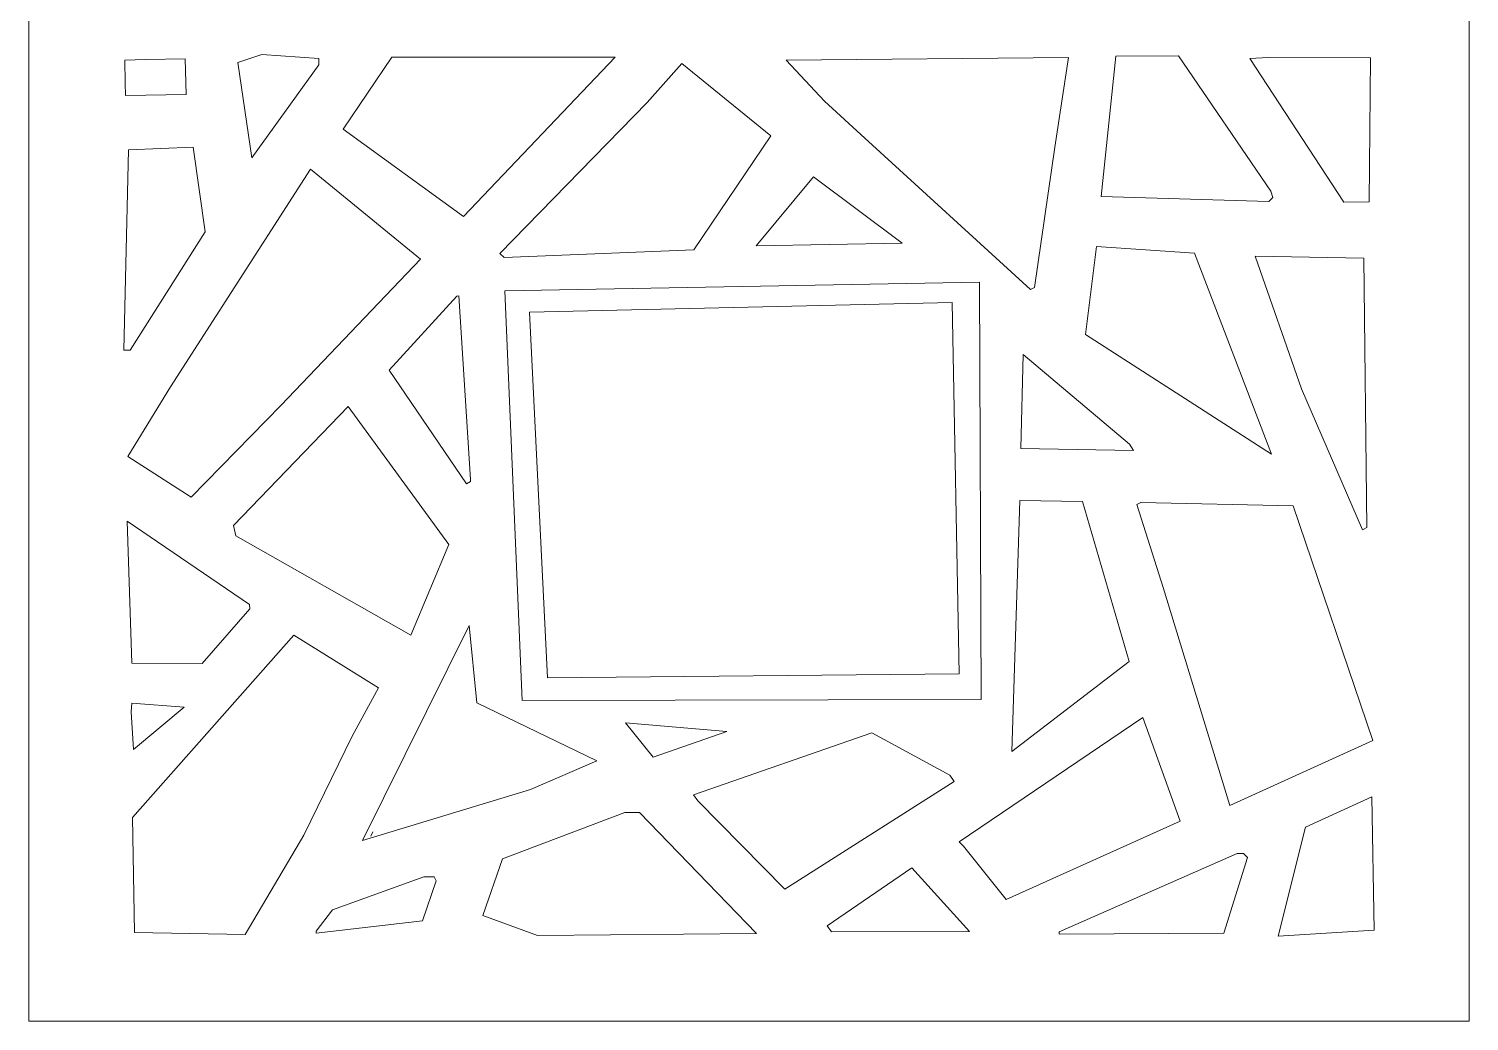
# Model space of a CAD drawing. Header units: centimetres. Extents: x -14.7 to -1.9, y -2.8 to 9.5.
# Drawn here: x -7.94 to -1.85, y -2.8 to 1.39 of the extents above; entities that cross this region are included whole.
import ezdxf

# ---------------------------------------------------------------- set-up
doc = ezdxf.new("R2010")
doc.units = ezdxf.units.CM
doc.header["$MEASUREMENT"] = 0
doc.layers.add('layer 1', color=7, linetype='Continuous')

msp = doc.modelspace()

# ---------------------------------------------------------------- linework, layer by layer
at = {"layer": 'layer 1', "color": 250, "lineweight": 9}
for points, knots in [([(-7.94243, 9.5), (-7.94243, 9.5), (-1.85082, 9.5), (-1.85082, 9.5), (-1.85082, 9.5), (-1.85082, 9.5), (-1.85082, -2.80271), (-1.85082, -2.80271), (-1.85082, -2.80271), (-1.85082, -2.80271), (-7.94243, -2.80271), (-7.94243, -2.80271), (-7.94243, -2.80271), (-7.94243, -2.80271), (-7.94243, 9.5), (-7.94243, 9.5)], [0, 0, 0, 0, 0.2, 0.2, 0.2, 0.2, 0.4, 0.4, 0.4, 0.4, 0.6, 0.6, 0.6, 0.6, 1, 1, 1, 1]), ([(-6.95752, 1.28496), (-6.95752, 1.28496), (-7.05826, 1.2505), (-7.05826, 1.2505), (-7.05826, 1.2505), (-7.05826, 1.2505), (-6.99956, 0.84732), (-6.99956, 0.84732), (-6.99956, 0.84732), (-6.99956, 0.84732), (-6.7156, 1.24088), (-6.7156, 1.24088), (-6.7156, 1.24088), (-6.7156, 1.24088), (-6.71609, 1.26735), (-6.71609, 1.26735), (-6.71609, 1.26735), (-6.71609, 1.26735), (-6.95752, 1.28496), (-6.95752, 1.28496)], [0, 0, 0, 0, 0.1666667, 0.1666667, 0.1666667, 0.1666667, 0.3333333, 0.3333333, 0.3333333, 0.3333333, 0.5, 0.5, 0.5, 0.5, 0.6666667, 0.6666667, 0.6666667, 0.6666667, 1, 1, 1, 1]), ([(-7.44851, 1.26251), (-7.44851, 1.26251), (-7.53675, 1.26096), (-7.53675, 1.26096), (-7.53675, 1.26096), (-7.53675, 1.26096), (-7.53495, 1.16393), (-7.53495, 1.16393), (-7.53495, 1.16393), (-7.53495, 1.16393), (-7.53397, 1.11098), (-7.53397, 1.11098), (-7.53397, 1.11098), (-7.53397, 1.11098), (-7.27669, 1.11575), (-7.27669, 1.11575), (-7.27669, 1.11575), (-7.27669, 1.11575), (-7.28088, 1.2657), (-7.28088, 1.2657), (-7.28088, 1.2657), (-7.28088, 1.2657), (-7.44851, 1.26251), (-7.44851, 1.26251)], [0, 0, 0, 0, 0.1428571, 0.1428571, 0.1428571, 0.1428571, 0.2857143, 0.2857143, 0.2857143, 0.2857143, 0.4285714, 0.4285714, 0.4285714, 0.4285714, 0.5714286, 0.5714286, 0.5714286, 0.5714286, 0.7142857, 0.7142857, 0.7142857, 0.7142857, 1, 1, 1, 1]), ([(-6.40732, 1.27308), (-6.40732, 1.27308), (-6.6135, 0.9692), (-6.6135, 0.9692), (-6.6135, 0.9692), (-6.6135, 0.9692), (-6.10359, 0.59915), (-6.10359, 0.59915), (-6.10359, 0.59915), (-6.10359, 0.59915), (-5.46301, 1.27294), (-5.46301, 1.27294), (-5.46301, 1.27294), (-5.46301, 1.27294), (-6.40732, 1.27308), (-6.40732, 1.27308)], [0, 0, 0, 0, 0.2, 0.2, 0.2, 0.2, 0.4, 0.4, 0.4, 0.4, 0.6, 0.6, 0.6, 0.6, 1, 1, 1, 1]), ([(-5.18008, 1.24595), (-5.18008, 1.24595), (-5.32707, 1.08131), (-5.32707, 1.08131), (-5.32707, 1.08131), (-5.32707, 1.08131), (-5.95067, 0.44314), (-5.95067, 0.44314), (-5.95067, 0.44314), (-5.95067, 0.44314), (-5.93269, 0.42581), (-5.93269, 0.42581), (-5.93269, 0.42581), (-5.93269, 0.42581), (-5.1302, 0.45835), (-5.1302, 0.45835), (-5.1302, 0.45835), (-5.1302, 0.45835), (-4.80379, 0.94096), (-4.80379, 0.94096), (-4.80379, 0.94096), (-4.80379, 0.94096), (-5.18008, 1.24595), (-5.18008, 1.24595)], [0, 0, 0, 0, 0.1428571, 0.1428571, 0.1428571, 0.1428571, 0.2857143, 0.2857143, 0.2857143, 0.2857143, 0.4285714, 0.4285714, 0.4285714, 0.4285714, 0.5714286, 0.5714286, 0.5714286, 0.5714286, 0.7142857, 0.7142857, 0.7142857, 0.7142857, 1, 1, 1, 1]), ([(-4.73909, 1.25988), (-4.73909, 1.25988), (-4.57701, 1.08637), (-4.57701, 1.08637), (-4.57701, 1.08637), (-4.57701, 1.08637), (-4.40646, 0.93069), (-4.40646, 0.93069), (-4.40646, 0.93069), (-4.40646, 0.93069), (-3.70622, 0.2906), (-3.70622, 0.2906), (-3.70622, 0.2906), (-3.70622, 0.2906), (-3.6887, 0.29974), (-3.6887, 0.29974), (-3.6887, 0.29974), (-3.6887, 0.29974), (-3.60263, 0.89262), (-3.60263, 0.89262), (-3.60263, 0.89262), (-3.60263, 0.89262), (-3.54611, 1.27207), (-3.54611, 1.27207), (-3.54611, 1.27207), (-3.54611, 1.27207), (-4.73909, 1.25988), (-4.73909, 1.25988)], [0, 0, 0, 0, 0.125, 0.125, 0.125, 0.125, 0.25, 0.25, 0.25, 0.25, 0.375, 0.375, 0.375, 0.375, 0.5, 0.5, 0.5, 0.5, 0.625, 0.625, 0.625, 0.625, 0.75, 0.75, 0.75, 0.75, 1, 1, 1, 1]), ([(-3.34501, 1.27717), (-3.34501, 1.27717), (-3.40775, 0.68443), (-3.40775, 0.68443), (-3.40775, 0.68443), (-3.40775, 0.68443), (-2.6982, 0.66228), (-2.6982, 0.66228), (-2.6982, 0.66228), (-2.6982, 0.66228), (-2.68085, 0.68026), (-2.68085, 0.68026), (-2.68085, 0.68026), (-2.68085, 0.68026), (-2.69018, 0.70655), (-2.69018, 0.70655), (-2.69018, 0.70655), (-2.69018, 0.70655), (-3.0801, 1.27881), (-3.0801, 1.27881), (-3.0801, 1.27881), (-3.0801, 1.27881), (-3.34501, 1.27717), (-3.34501, 1.27717)], [0, 0, 0, 0, 0.1428571, 0.1428571, 0.1428571, 0.1428571, 0.2857143, 0.2857143, 0.2857143, 0.2857143, 0.4285714, 0.4285714, 0.4285714, 0.4285714, 0.5714286, 0.5714286, 0.5714286, 0.5714286, 0.7142857, 0.7142857, 0.7142857, 0.7142857, 1, 1, 1, 1]), ([(-2.70064, 1.27118), (-2.70064, 1.27118), (-2.77915, 1.26787), (-2.77915, 1.26787), (-2.77915, 1.26787), (-2.77915, 1.26787), (-2.38043, 0.65937), (-2.38043, 0.65937), (-2.38043, 0.65937), (-2.38043, 0.65937), (-2.27431, 0.6614), (-2.27431, 0.6614), (-2.27431, 0.6614), (-2.27431, 0.6614), (-2.26819, 1.27038), (-2.26819, 1.27038), (-2.26819, 1.27038), (-2.26819, 1.27038), (-2.70064, 1.27118), (-2.70064, 1.27118)], [0, 0, 0, 0, 0.1666667, 0.1666667, 0.1666667, 0.1666667, 0.3333333, 0.3333333, 0.3333333, 0.3333333, 0.5, 0.5, 0.5, 0.5, 0.6666667, 0.6666667, 0.6666667, 0.6666667, 1, 1, 1, 1]), ([(-7.52088, 0.88176), (-7.52088, 0.88176), (-7.54047, 0.03417), (-7.54047, 0.03417), (-7.54047, 0.03417), (-7.54047, 0.03417), (-7.51402, 0.03466), (-7.51402, 0.03466), (-7.51402, 0.03466), (-7.51402, 0.03466), (-7.19673, 0.53477), (-7.19673, 0.53477), (-7.19673, 0.53477), (-7.19673, 0.53477), (-7.24749, 0.893), (-7.24749, 0.893), (-7.24749, 0.893), (-7.24749, 0.893), (-7.52088, 0.88176), (-7.52088, 0.88176)], [0, 0, 0, 0, 0.1666667, 0.1666667, 0.1666667, 0.1666667, 0.3333333, 0.3333333, 0.3333333, 0.3333333, 0.5, 0.5, 0.5, 0.5, 0.6666667, 0.6666667, 0.6666667, 0.6666667, 1, 1, 1, 1]), ([(-6.75155, 0.79895), (-6.75155, 0.79895), (-7.34344, -0.12102), (-7.34344, -0.12102), (-7.34344, -0.12102), (-7.34344, -0.12102), (-7.52331, -0.41559), (-7.52331, -0.41559), (-7.52331, -0.41559), (-7.52331, -0.41559), (-7.25538, -0.58711), (-7.25538, -0.58711), (-7.25538, -0.58711), (-7.25538, -0.58711), (-6.87457, -0.1978), (-6.87457, -0.1978), (-6.87457, -0.1978), (-6.87457, -0.1978), (-6.28559, 0.41927), (-6.28559, 0.41927), (-6.28559, 0.41927), (-6.28559, 0.41927), (-6.75155, 0.79895), (-6.75155, 0.79895)], [0, 0, 0, 0, 0.1428571, 0.1428571, 0.1428571, 0.1428571, 0.2857143, 0.2857143, 0.2857143, 0.2857143, 0.4285714, 0.4285714, 0.4285714, 0.4285714, 0.5714286, 0.5714286, 0.5714286, 0.5714286, 0.7142857, 0.7142857, 0.7142857, 0.7142857, 1, 1, 1, 1]), ([(-4.62407, 0.76779), (-4.62407, 0.76779), (-4.86576, 0.47555), (-4.86576, 0.47555), (-4.86576, 0.47555), (-4.86576, 0.47555), (-4.2482, 0.48663), (-4.2482, 0.48663), (-4.2482, 0.48663), (-4.2482, 0.48663), (-4.62407, 0.76779), (-4.62407, 0.76779)], [0, 0, 0, 0, 0.25, 0.25, 0.25, 0.25, 0.5, 0.5, 0.5, 0.5, 1, 1, 1, 1]), ([(-3.42717, 0.47226), (-3.42717, 0.47226), (-3.47323, 0.10077), (-3.47323, 0.10077), (-3.47323, 0.10077), (-3.47323, 0.10077), (-2.68748, -0.40537), (-2.68748, -0.40537), (-2.68748, -0.40537), (-2.68748, -0.40537), (-3.01186, 0.44465), (-3.01186, 0.44465), (-3.01186, 0.44465), (-3.01186, 0.44465), (-3.42717, 0.47226), (-3.42717, 0.47226)], [0, 0, 0, 0, 0.2, 0.2, 0.2, 0.2, 0.4, 0.4, 0.4, 0.4, 0.6, 0.6, 0.6, 0.6, 1, 1, 1, 1]), ([(-2.75566, 0.43149), (-2.75566, 0.43149), (-2.55996, -0.12944), (-2.55996, -0.12944), (-2.55996, -0.12944), (-2.55996, -0.12944), (-2.30181, -0.72478), (-2.30181, -0.72478), (-2.30181, -0.72478), (-2.30181, -0.72478), (-2.28434, -0.71562), (-2.28434, -0.71562), (-2.28434, -0.71562), (-2.28434, -0.71562), (-2.29658, 0.42265), (-2.29658, 0.42265), (-2.29658, 0.42265), (-2.29658, 0.42265), (-2.75566, 0.43149), (-2.75566, 0.43149)], [0, 0, 0, 0, 0.1666667, 0.1666667, 0.1666667, 0.1666667, 0.3333333, 0.3333333, 0.3333333, 0.3333333, 0.5, 0.5, 0.5, 0.5, 0.6666667, 0.6666667, 0.6666667, 0.6666667, 1, 1, 1, 1]), ([(-5.92964, 0.28468), (-5.92964, 0.28468), (-5.85656, -1.44742), (-5.85656, -1.44742), (-5.85656, -1.44742), (-5.85656, -1.44742), (-3.91531, -1.44208), (-3.91531, -1.44208), (-3.91531, -1.44208), (-3.91531, -1.44208), (-3.9219, 0.3219), (-3.9219, 0.3219), (-3.9219, 0.3219), (-3.9219, 0.3219), (-5.92964, 0.28468), (-5.92964, 0.28468)], [0, 0, 0, 0, 0.2, 0.2, 0.2, 0.2, 0.4, 0.4, 0.4, 0.4, 0.6, 0.6, 0.6, 0.6, 1, 1, 1, 1]), ([(-6.13267, 0.26326), (-6.13267, 0.26326), (-6.41808, -0.05093), (-6.41808, -0.05093), (-6.41808, -0.05093), (-6.41808, -0.05093), (-6.09148, -0.53026), (-6.09148, -0.53026), (-6.09148, -0.53026), (-6.09148, -0.53026), (-6.07401, -0.52111), (-6.07401, -0.52111), (-6.07401, -0.52111), (-6.07401, -0.52111), (-6.07417, -0.5123), (-6.07417, -0.5123), (-6.07417, -0.5123), (-6.07417, -0.5123), (-6.12385, 0.26342), (-6.12385, 0.26342), (-6.12385, 0.26342), (-6.12385, 0.26342), (-6.13267, 0.26326), (-6.13267, 0.26326)], [0, 0, 0, 0, 0.1428571, 0.1428571, 0.1428571, 0.1428571, 0.2857143, 0.2857143, 0.2857143, 0.2857143, 0.4285714, 0.4285714, 0.4285714, 0.4285714, 0.5714286, 0.5714286, 0.5714286, 0.5714286, 0.7142857, 0.7142857, 0.7142857, 0.7142857, 1, 1, 1, 1]), ([(-4.03781, 0.23616), (-4.03781, 0.23616), (-4.00729, -1.33413), (-4.00729, -1.33413), (-4.00729, -1.33413), (-4.00729, -1.33413), (-5.74919, -1.35162), (-5.74919, -1.35162), (-5.74919, -1.35162), (-5.74919, -1.35162), (-5.82532, 0.19466), (-5.82532, 0.19466), (-5.82532, 0.19466), (-5.82532, 0.19466), (-4.03781, 0.23616), (-4.03781, 0.23616)], [0, 0, 0, 0, 0.2, 0.2, 0.2, 0.2, 0.4, 0.4, 0.4, 0.4, 0.6, 0.6, 0.6, 0.6, 1, 1, 1, 1]), ([(-3.73644, 0.01644), (-3.73644, 0.01644), (-3.74671, -0.38089), (-3.74671, -0.38089), (-3.74671, -0.38089), (-3.74671, -0.38089), (-3.26999, -0.38971), (-3.26999, -0.38971), (-3.26999, -0.38971), (-3.26999, -0.38971), (-3.28813, -0.36357), (-3.28813, -0.36357), (-3.28813, -0.36357), (-3.28813, -0.36357), (-3.73644, 0.01644), (-3.73644, 0.01644)], [0, 0, 0, 0, 0.2, 0.2, 0.2, 0.2, 0.4, 0.4, 0.4, 0.4, 0.6, 0.6, 0.6, 0.6, 1, 1, 1, 1]), ([(-6.59175, -0.20417), (-6.59175, -0.20417), (-7.07664, -0.70739), (-7.07664, -0.70739), (-7.07664, -0.70739), (-7.07664, -0.70739), (-7.06699, -0.75133), (-7.06699, -0.75133), (-7.06699, -0.75133), (-7.06699, -0.75133), (-6.32673, -1.17005), (-6.32673, -1.17005), (-6.32673, -1.17005), (-6.32673, -1.17005), (-6.16615, -0.78757), (-6.16615, -0.78757), (-6.16615, -0.78757), (-6.16615, -0.78757), (-6.59175, -0.20417), (-6.59175, -0.20417)], [0, 0, 0, 0, 0.1666667, 0.1666667, 0.1666667, 0.1666667, 0.3333333, 0.3333333, 0.3333333, 0.3333333, 0.5, 0.5, 0.5, 0.5, 0.6666667, 0.6666667, 0.6666667, 0.6666667, 1, 1, 1, 1]), ([(-3.75142, -0.60163), (-3.75142, -0.60163), (-3.78448, -1.66283), (-3.78448, -1.66283), (-3.78448, -1.66283), (-3.78448, -1.66283), (-3.28876, -1.28142), (-3.28876, -1.28142), (-3.28876, -1.28142), (-3.28876, -1.28142), (-3.48662, -0.60554), (-3.48662, -0.60554), (-3.48662, -0.60554), (-3.48662, -0.60554), (-3.75142, -0.60163), (-3.75142, -0.60163)], [0, 0, 0, 0, 0.2, 0.2, 0.2, 0.2, 0.4, 0.4, 0.4, 0.4, 0.6, 0.6, 0.6, 0.6, 1, 1, 1, 1]), ([(-3.23943, -0.60978), (-3.23943, -0.60978), (-3.25692, -0.61892), (-3.25692, -0.61892), (-3.25692, -0.61892), (-3.25692, -0.61892), (-3.14451, -0.96985), (-3.14451, -0.96985), (-3.14451, -0.96985), (-3.14451, -0.96985), (-2.86265, -1.89129), (-2.86265, -1.89129), (-2.86265, -1.89129), (-2.86265, -1.89129), (-2.25882, -1.61533), (-2.25882, -1.61533), (-2.25882, -1.61533), (-2.25882, -1.61533), (-2.5949, -0.62431), (-2.5949, -0.62431), (-2.5949, -0.62431), (-2.5949, -0.62431), (-3.23943, -0.60978), (-3.23943, -0.60978)], [0, 0, 0, 0, 0.1428571, 0.1428571, 0.1428571, 0.1428571, 0.2857143, 0.2857143, 0.2857143, 0.2857143, 0.4285714, 0.4285714, 0.4285714, 0.4285714, 0.5714286, 0.5714286, 0.5714286, 0.5714286, 0.7142857, 0.7142857, 0.7142857, 0.7142857, 1, 1, 1, 1]), ([(-7.52706, -0.68925), (-7.52706, -0.68925), (-7.50712, -1.28901), (-7.50712, -1.28901), (-7.50712, -1.28901), (-7.50712, -1.28901), (-7.20943, -1.29094), (-7.20943, -1.29094), (-7.20943, -1.29094), (-7.20943, -1.29094), (-7.00834, -1.0591), (-7.00834, -1.0591), (-7.00834, -1.0591), (-7.00834, -1.0591), (-7.00867, -1.04146), (-7.00867, -1.04146), (-7.00867, -1.04146), (-7.00867, -1.04146), (-7.52706, -0.68925), (-7.52706, -0.68925)], [0, 0, 0, 0, 0.1666667, 0.1666667, 0.1666667, 0.1666667, 0.3333333, 0.3333333, 0.3333333, 0.3333333, 0.5, 0.5, 0.5, 0.5, 0.6666667, 0.6666667, 0.6666667, 0.6666667, 1, 1, 1, 1]), ([(-6.08036, -1.13018), (-6.08036, -1.13018), (-6.53126, -2.03872), (-6.53126, -2.03872), (-6.53126, -2.03872), (-6.53126, -2.03872), (-5.82041, -1.82255), (-5.82041, -1.82255), (-5.82041, -1.82255), (-5.82041, -1.82255), (-5.54024, -1.70264), (-5.54024, -1.70264), (-5.54024, -1.70264), (-5.54024, -1.70264), (-6.04785, -1.45611), (-6.04785, -1.45611), (-6.04785, -1.45611), (-6.04785, -1.45611), (-6.08036, -1.13018), (-6.08036, -1.13018)], [0, 0, 0, 0, 0.1666667, 0.1666667, 0.1666667, 0.1666667, 0.3333333, 0.3333333, 0.3333333, 0.3333333, 0.5, 0.5, 0.5, 0.5, 0.6666667, 0.6666667, 0.6666667, 0.6666667, 1, 1, 1, 1]), ([(-6.82095, -1.17039), (-6.82095, -1.17039), (-7.50384, -1.94202), (-7.50384, -1.94202), (-7.50384, -1.94202), (-7.50384, -1.94202), (-7.49484, -2.42724), (-7.49484, -2.42724), (-7.49484, -2.42724), (-7.49484, -2.42724), (-7.02693, -2.43623), (-7.02693, -2.43623), (-7.02693, -2.43623), (-7.02693, -2.43623), (-6.77878, -2.01683), (-6.77878, -2.01683), (-6.77878, -2.01683), (-6.77878, -2.01683), (-6.57472, -1.59825), (-6.57472, -1.59825), (-6.57472, -1.59825), (-6.57472, -1.59825), (-6.4638, -1.39322), (-6.4638, -1.39322), (-6.4638, -1.39322), (-6.4638, -1.39322), (-6.82095, -1.17039), (-6.82095, -1.17039)], [0, 0, 0, 0, 0.125, 0.125, 0.125, 0.125, 0.25, 0.25, 0.25, 0.25, 0.375, 0.375, 0.375, 0.375, 0.5, 0.5, 0.5, 0.5, 0.625, 0.625, 0.625, 0.625, 0.75, 0.75, 0.75, 0.75, 1, 1, 1, 1]), ([(-7.50607, -1.45804), (-7.50607, -1.45804), (-7.50911, -1.49459), (-7.50911, -1.49459), (-7.50911, -1.49459), (-7.50911, -1.49459), (-7.50035, -1.65415), (-7.50035, -1.65415), (-7.50035, -1.65415), (-7.50035, -1.65415), (-7.28578, -1.47474), (-7.28578, -1.47474), (-7.28578, -1.47474), (-7.28578, -1.47474), (-7.50607, -1.45804), (-7.50607, -1.45804)], [0, 0, 0, 0, 0.2, 0.2, 0.2, 0.2, 0.4, 0.4, 0.4, 0.4, 0.6, 0.6, 0.6, 0.6, 1, 1, 1, 1]), ([(-3.23142, -1.51863), (-3.23142, -1.51863), (-4.0071, -2.04487), (-4.0071, -2.04487), (-4.0071, -2.04487), (-4.0071, -2.04487), (-3.98914, -2.0622), (-3.98914, -2.0622), (-3.98914, -2.0622), (-3.98914, -2.0622), (-3.80844, -2.2883), (-3.80844, -2.2883), (-3.80844, -2.2883), (-3.80844, -2.2883), (-3.07325, -1.95696), (-3.07325, -1.95696), (-3.07325, -1.95696), (-3.07325, -1.95696), (-3.23142, -1.51863), (-3.23142, -1.51863)], [0, 0, 0, 0, 0.1666667, 0.1666667, 0.1666667, 0.1666667, 0.3333333, 0.3333333, 0.3333333, 0.3333333, 0.5, 0.5, 0.5, 0.5, 0.6666667, 0.6666667, 0.6666667, 0.6666667, 1, 1, 1, 1]), ([(-5.41862, -1.54112), (-5.41862, -1.54112), (-5.30225, -1.68661), (-5.30225, -1.68661), (-5.30225, -1.68661), (-5.30225, -1.68661), (-4.99036, -1.57772), (-4.99036, -1.57772), (-4.99036, -1.57772), (-4.99036, -1.57772), (-5.41862, -1.54112), (-5.41862, -1.54112)], [0, 0, 0, 0, 0.25, 0.25, 0.25, 0.25, 0.5, 0.5, 0.5, 0.5, 1, 1, 1, 1]), ([(-4.37748, -1.584), (-4.37748, -1.584), (-5.13162, -1.84509), (-5.13162, -1.84509), (-5.13162, -1.84509), (-5.13162, -1.84509), (-5.11349, -1.87123), (-5.11349, -1.87123), (-5.11349, -1.87123), (-5.11349, -1.87123), (-4.74475, -2.24388), (-4.74475, -2.24388), (-4.74475, -2.24388), (-4.74475, -2.24388), (-4.0295, -1.78936), (-4.0295, -1.78936), (-4.0295, -1.78936), (-4.0295, -1.78936), (-4.04762, -1.76321), (-4.04762, -1.76321), (-4.04762, -1.76321), (-4.04762, -1.76321), (-4.37748, -1.584), (-4.37748, -1.584)], [0, 0, 0, 0, 0.1428571, 0.1428571, 0.1428571, 0.1428571, 0.2857143, 0.2857143, 0.2857143, 0.2857143, 0.4285714, 0.4285714, 0.4285714, 0.4285714, 0.5714286, 0.5714286, 0.5714286, 0.5714286, 0.7142857, 0.7142857, 0.7142857, 0.7142857, 1, 1, 1, 1]), ([(-2.26324, -1.8537), (-2.26324, -1.8537), (-2.54327, -1.98244), (-2.54327, -1.98244), (-2.54327, -1.98244), (-2.54327, -1.98244), (-2.65827, -2.44349), (-2.65827, -2.44349), (-2.65827, -2.44349), (-2.65827, -2.44349), (-2.25278, -2.41834), (-2.25278, -2.41834), (-2.25278, -2.41834), (-2.25278, -2.41834), (-2.26324, -1.8537), (-2.26324, -1.8537)], [0, 0, 0, 0, 0.2, 0.2, 0.2, 0.2, 0.4, 0.4, 0.4, 0.4, 0.6, 0.6, 0.6, 0.6, 1, 1, 1, 1]), ([(-5.42144, -1.92106), (-5.42144, -1.92106), (-5.93854, -2.11598), (-5.93854, -2.11598), (-5.93854, -2.11598), (-5.93854, -2.11598), (-6.02234, -2.35582), (-6.02234, -2.35582), (-6.02234, -2.35582), (-6.02234, -2.35582), (-5.79133, -2.43979), (-5.79133, -2.43979), (-5.79133, -2.43979), (-5.79133, -2.43979), (-4.86482, -2.43145), (-4.86482, -2.43145), (-4.86482, -2.43145), (-4.86482, -2.43145), (-5.3597, -1.91992), (-5.3597, -1.91992), (-5.3597, -1.91992), (-5.3597, -1.91992), (-5.42144, -1.92106), (-5.42144, -1.92106)], [0, 0, 0, 0, 0.1428571, 0.1428571, 0.1428571, 0.1428571, 0.2857143, 0.2857143, 0.2857143, 0.2857143, 0.4285714, 0.4285714, 0.4285714, 0.4285714, 0.5714286, 0.5714286, 0.5714286, 0.5714286, 0.7142857, 0.7142857, 0.7142857, 0.7142857, 1, 1, 1, 1]), ([(-6.4878, -2.00261), (-6.4878, -2.00261), (-6.4963, -2.02041), (-6.4963, -2.02041), (-6.4963, -2.02041), (-6.4963, -2.02041), (-6.4878, -2.00261), (-6.4878, -2.00261)], [0, 0, 0, 0, 0.3333333, 0.3333333, 0.3333333, 0.3333333, 1, 1, 1, 1]), ([(-2.83244, -2.0937), (-2.83244, -2.0937), (-3.58527, -2.42537), (-3.58527, -2.42537), (-3.58527, -2.42537), (-3.58527, -2.42537), (-3.58511, -2.43419), (-3.58511, -2.43419), (-3.58511, -2.43419), (-3.58511, -2.43419), (-2.88797, -2.43011), (-2.88797, -2.43011), (-2.88797, -2.43011), (-2.88797, -2.43011), (-2.78799, -2.11054), (-2.78799, -2.11054), (-2.78799, -2.11054), (-2.78799, -2.11054), (-2.80597, -2.09321), (-2.80597, -2.09321), (-2.80597, -2.09321), (-2.80597, -2.09321), (-2.83244, -2.0937), (-2.83244, -2.0937)], [0, 0, 0, 0, 0.1428571, 0.1428571, 0.1428571, 0.1428571, 0.2857143, 0.2857143, 0.2857143, 0.2857143, 0.4285714, 0.4285714, 0.4285714, 0.4285714, 0.5714286, 0.5714286, 0.5714286, 0.5714286, 0.7142857, 0.7142857, 0.7142857, 0.7142857, 1, 1, 1, 1]), ([(-6.27247, -2.19277), (-6.27247, -2.19277), (-6.6582, -2.33231), (-6.6582, -2.33231), (-6.6582, -2.33231), (-6.6582, -2.33231), (-6.72715, -2.42183), (-6.72715, -2.42183), (-6.72715, -2.42183), (-6.72715, -2.42183), (-6.72698, -2.43067), (-6.72698, -2.43067), (-6.72698, -2.43067), (-6.72698, -2.43067), (-6.27787, -2.3782), (-6.27787, -2.3782), (-6.27787, -2.3782), (-6.27787, -2.3782), (-6.21922, -2.20945), (-6.21922, -2.20945), (-6.21922, -2.20945), (-6.21922, -2.20945), (-6.22836, -2.19195), (-6.22836, -2.19195), (-6.22836, -2.19195), (-6.22836, -2.19195), (-6.27247, -2.19277), (-6.27247, -2.19277)], [0, 0, 0, 0, 0.125, 0.125, 0.125, 0.125, 0.25, 0.25, 0.25, 0.25, 0.375, 0.375, 0.375, 0.375, 0.5, 0.5, 0.5, 0.5, 0.625, 0.625, 0.625, 0.625, 0.75, 0.75, 0.75, 0.75, 1, 1, 1, 1]), ([(-4.20806, -2.1545), (-4.20806, -2.1545), (-4.56536, -2.39942), (-4.56536, -2.39942), (-4.56536, -2.39942), (-4.56536, -2.39942), (-4.54721, -2.42556), (-4.54721, -2.42556), (-4.54721, -2.42556), (-4.54721, -2.42556), (-3.96478, -2.42359), (-3.96478, -2.42359), (-3.96478, -2.42359), (-3.96478, -2.42359), (-4.20806, -2.1545), (-4.20806, -2.1545)], [0, 0, 0, 0, 0.2, 0.2, 0.2, 0.2, 0.4, 0.4, 0.4, 0.4, 0.6, 0.6, 0.6, 0.6, 1, 1, 1, 1])]:
    msp.add_open_spline(points, degree=3, knots=knots, dxfattribs=at)

doc.saveas('drawing.dxf')
